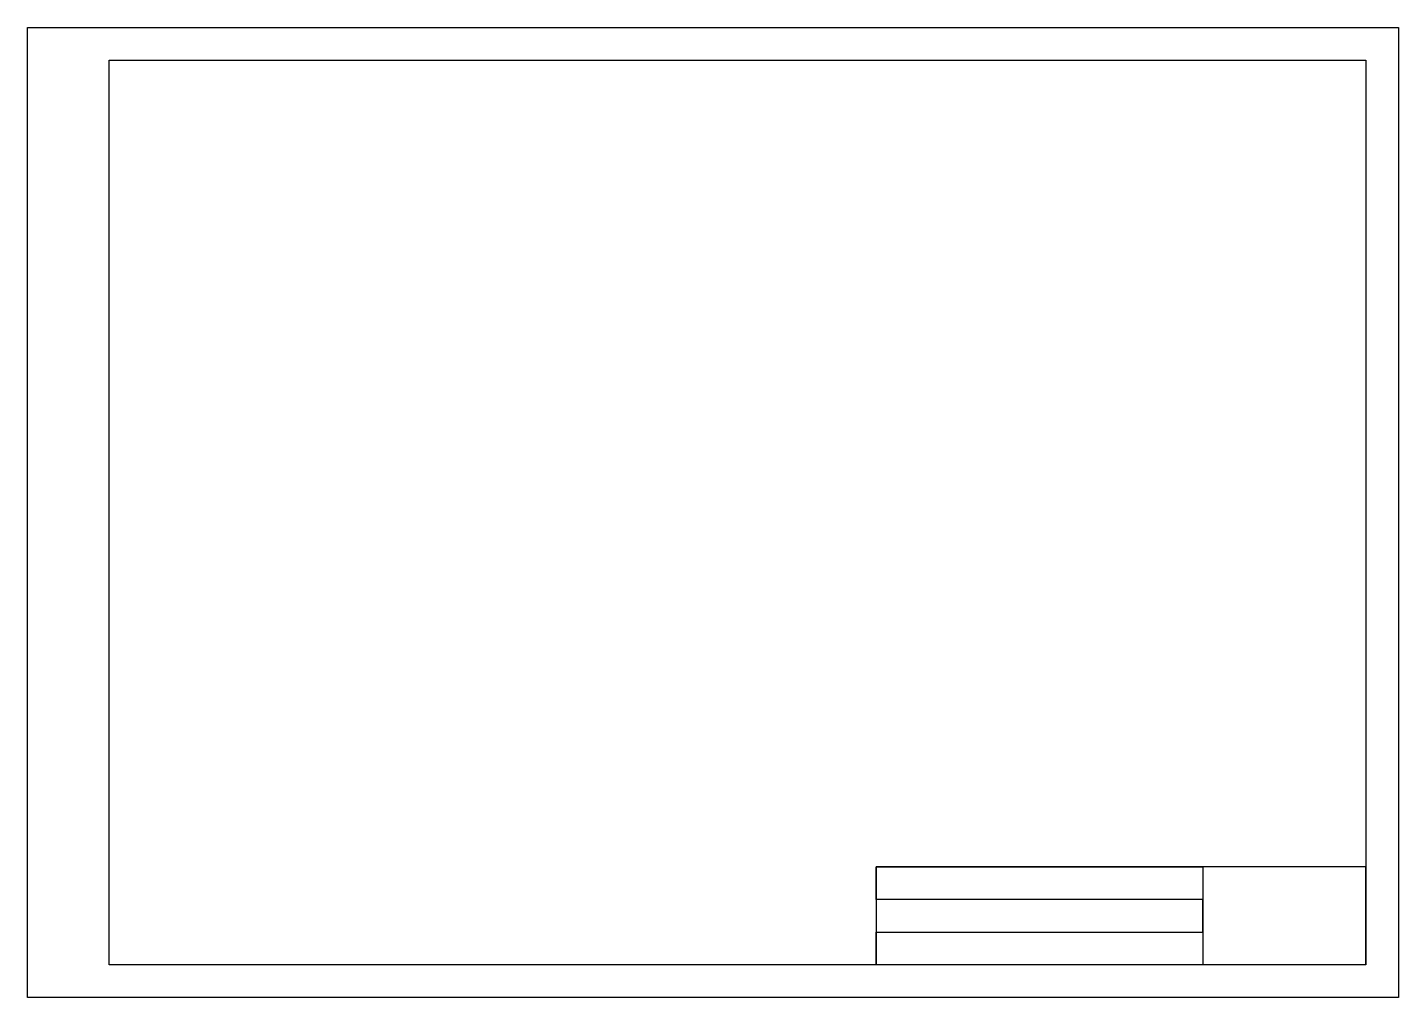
# Model space of a CAD drawing. Header units: millimetres. Extents: x 0 to 420, y 0 to 297.
import ezdxf

# ---------------------------------------------------------------- set-up
doc = ezdxf.new("R2010")
doc.units = ezdxf.units.MM

msp = doc.modelspace()

# ---------------------------------------------------------------- linework, layer by layer
for points in [[(0, 0), (0, 297), (420, 297), (420, 0), (0, 0)], [(25, 10), (25, 287), (410, 287), (410, 10), (25, 10)], [(410, 10), (410, 40), (260, 40), (260, 10), (260, 20), (360, 20), (360, 30), (260, 30), (260, 40), (360, 40), (360, 10)]]:
    msp.add_lwpolyline(points)

doc.saveas('drawing.dxf')
